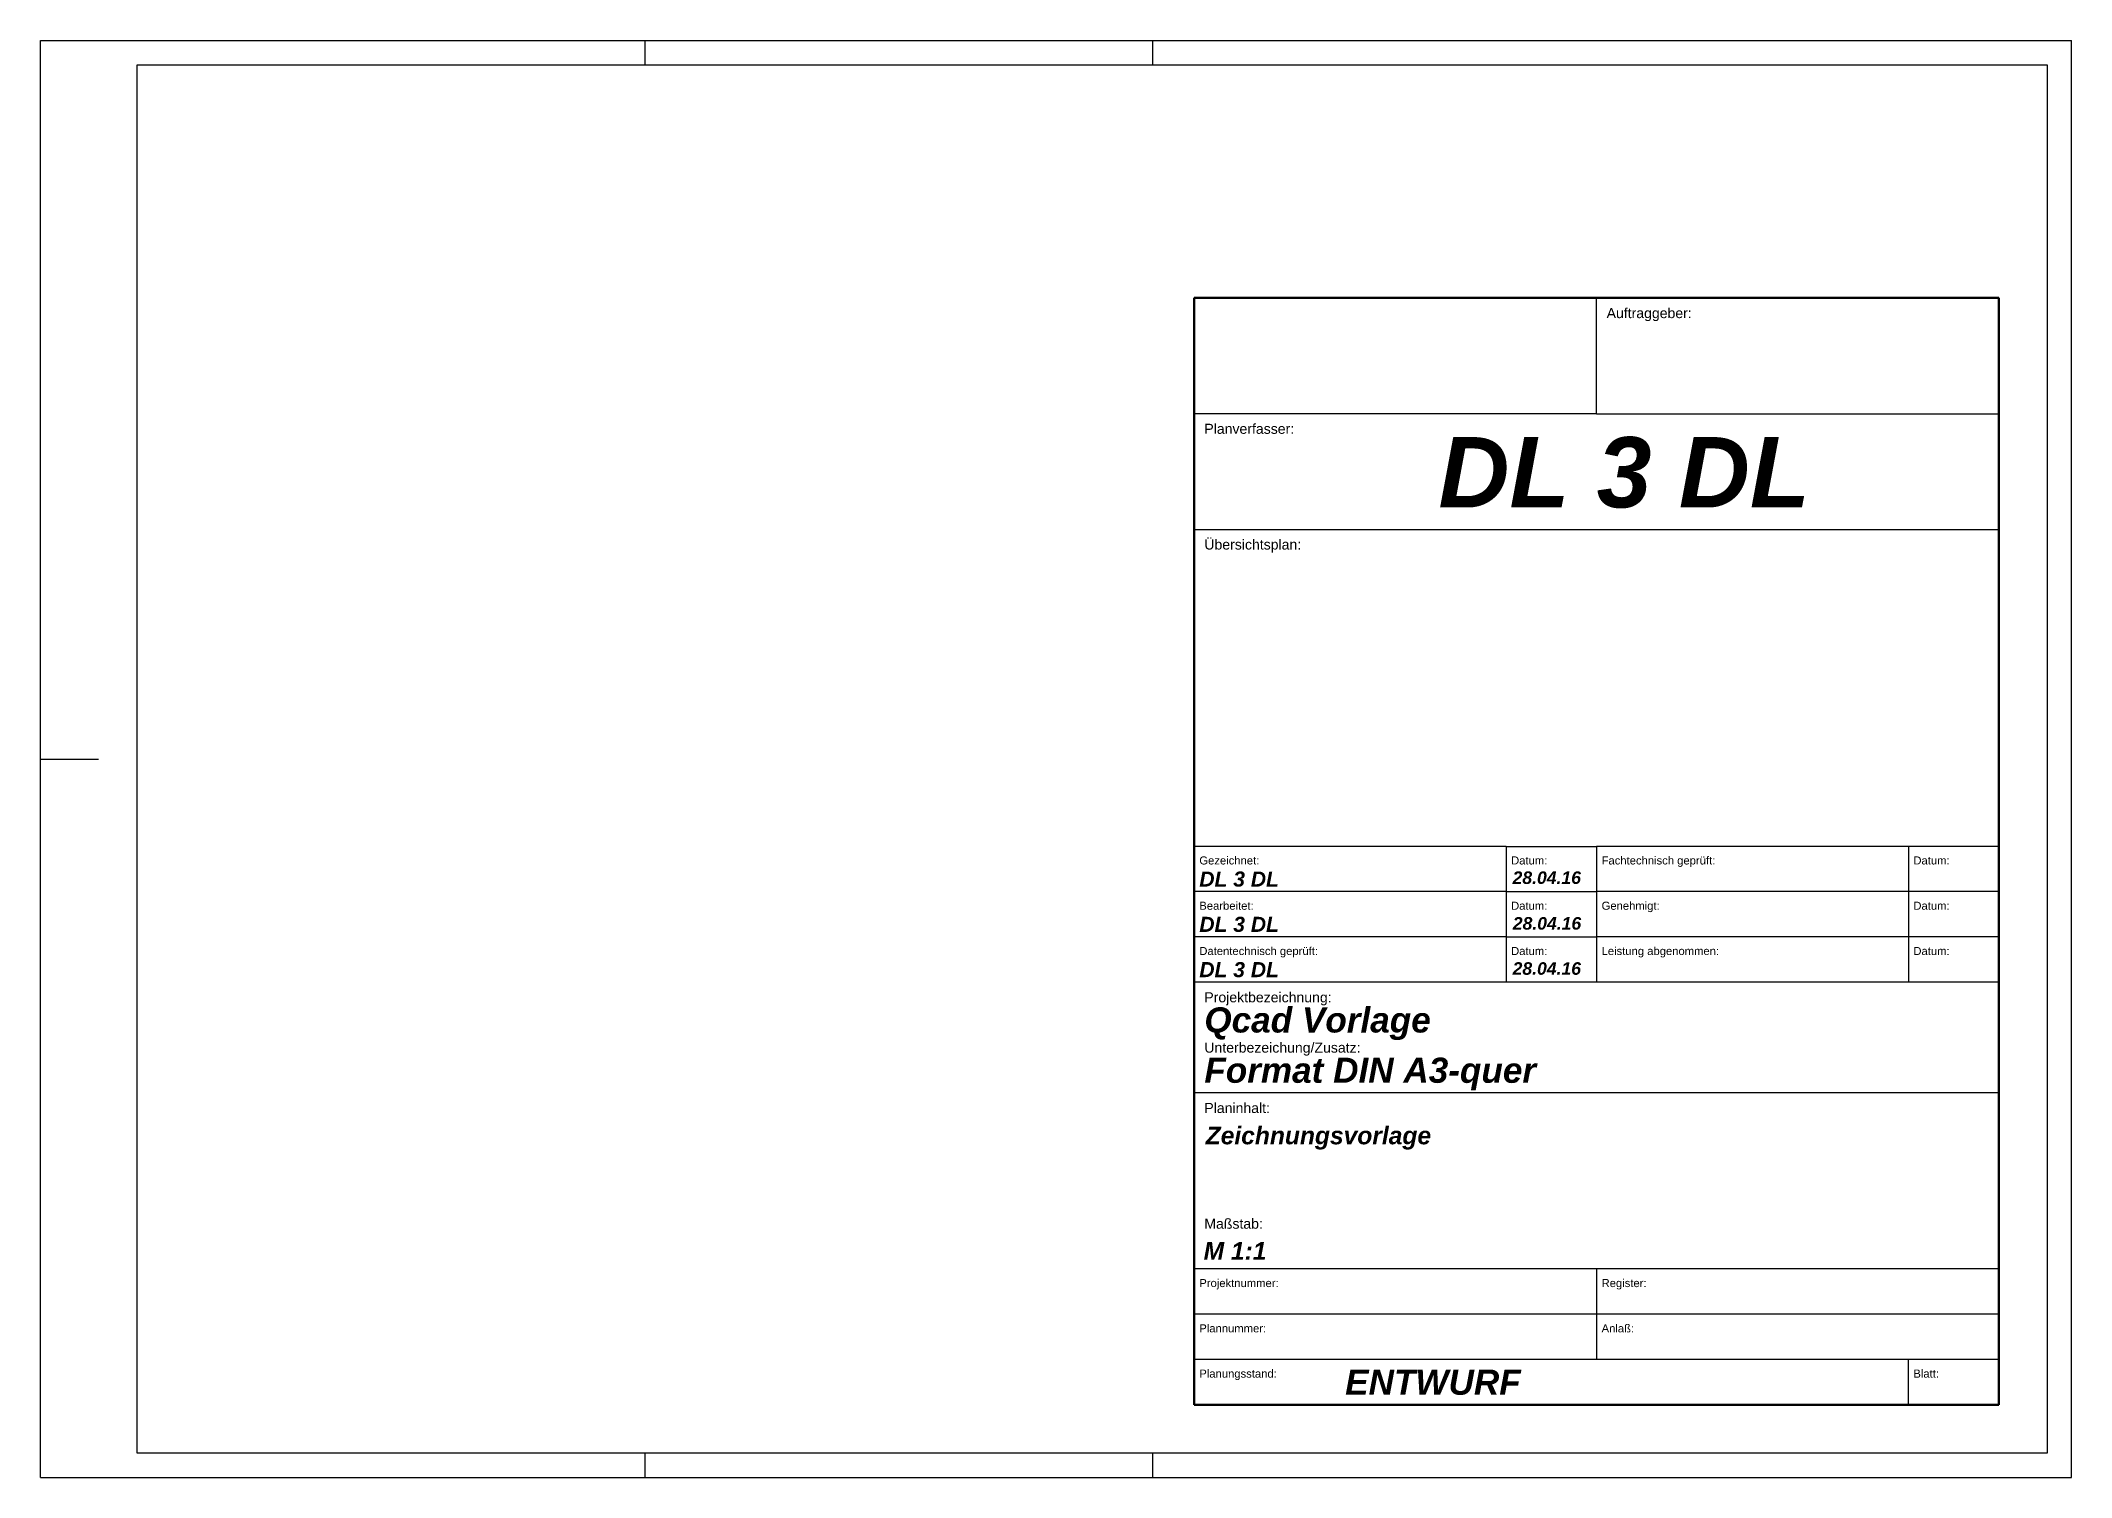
# Model space of a CAD drawing. Header units: millimetres. Extents: x 0 to 420, y 0 to 297.
import ezdxf

# ---------------------------------------------------------------- set-up
doc = ezdxf.new("R2010")
doc.units = ezdxf.units.MM
for name, color, linetype, true_color in [('Blattrahmen Din A3', 5, 'Continuous', 0x0000ff), ('Faltung Lochung', 3, 'Continuous', 0x00ff00), ('Plankopf ausgefüllt', 94, 'Continuous', 0x008000), ('Plankopf Rahmen', 1, 'Continuous', 0xff0000), ('Plankopf Text Vorgabe', 5, 'Continuous', 0x0000ff)]:
    doc.layers.add(name, color=color, linetype=linetype, true_color=true_color)
doc.layers.add('Plankopf Rahmen 0.5', color=1, linetype='Continuous', lineweight=50, true_color=0xff0000)
doc.styles.add('textstyle0', font='')
doc.styles.add('textstyle1', font='')
doc.styles.add('textstyle10', font='')
doc.styles.add('textstyle11', font='')
doc.styles.add('textstyle12', font='')
doc.styles.add('textstyle13', font='')
doc.styles.add('textstyle14', font='')
doc.styles.add('textstyle15', font='')
doc.styles.add('textstyle16', font='')
doc.styles.add('textstyle17', font='')
doc.styles.add('textstyle18', font='')
doc.styles.add('textstyle19', font='')
doc.styles.add('textstyle2', font='')
doc.styles.add('textstyle20', font='')
doc.styles.add('textstyle21', font='')
doc.styles.add('textstyle22', font='')
doc.styles.add('textstyle23', font='')
doc.styles.add('textstyle24', font='')
doc.styles.add('textstyle25', font='')
doc.styles.add('textstyle26', font='')
doc.styles.add('textstyle27', font='')
doc.styles.add('textstyle28', font='')
doc.styles.add('textstyle29', font='')
doc.styles.add('textstyle3', font='')
doc.styles.add('textstyle30', font='')
doc.styles.add('textstyle31', font='')
doc.styles.add('textstyle32', font='')
doc.styles.add('textstyle33', font='')
doc.styles.add('textstyle34', font='')
doc.styles.add('textstyle35', font='')
doc.styles.add('textstyle36', font='')
doc.styles.add('textstyle4', font='')
doc.styles.add('textstyle5', font='')
doc.styles.add('textstyle6', font='')
doc.styles.add('textstyle7', font='')
doc.styles.add('textstyle8', font='')
doc.styles.add('textstyle9', font='')
doc.styles.get('textstyle0').set_extended_font_data('Liberation Sans')
doc.styles.get('textstyle1').set_extended_font_data('Liberation Sans')
doc.styles.get('textstyle10').set_extended_font_data('Liberation Sans')
doc.styles.get('textstyle11').set_extended_font_data('Liberation Sans')
doc.styles.get('textstyle12').set_extended_font_data('Liberation Sans')
doc.styles.get('textstyle13').set_extended_font_data('Liberation Sans')
doc.styles.get('textstyle14').set_extended_font_data('Liberation Sans')
doc.styles.get('textstyle15').set_extended_font_data('Liberation Sans')
doc.styles.get('textstyle16').set_extended_font_data('Liberation Sans')
doc.styles.get('textstyle17').set_extended_font_data('Liberation Sans')
doc.styles.get('textstyle18').set_extended_font_data('Liberation Sans')
doc.styles.get('textstyle19').set_extended_font_data('Liberation Sans')
doc.styles.get('textstyle2').set_extended_font_data('Liberation Sans')
doc.styles.get('textstyle20').set_extended_font_data('Liberation Sans')
doc.styles.get('textstyle21').set_extended_font_data('Liberation Sans')
doc.styles.get('textstyle22').set_extended_font_data('Liberation Sans')
doc.styles.get('textstyle23').set_extended_font_data('Liberation Sans')
doc.styles.get('textstyle24').set_extended_font_data('Liberation Sans')
doc.styles.get('textstyle25').set_extended_font_data('Liberation Sans', bold=True)
doc.styles.get('textstyle26').set_extended_font_data('Liberation Sans', bold=True)
doc.styles.get('textstyle27').set_extended_font_data('Liberation Sans', bold=True)
doc.styles.get('textstyle28').set_extended_font_data('Liberation Sans', bold=True)
doc.styles.get('textstyle29').set_extended_font_data('Liberation Sans', bold=True)
doc.styles.get('textstyle3').set_extended_font_data('Liberation Sans')
doc.styles.get('textstyle30').set_extended_font_data('Liberation Sans', bold=True)
doc.styles.get('textstyle31').set_extended_font_data('Liberation Sans', bold=True)
doc.styles.get('textstyle32').set_extended_font_data('Liberation Sans', bold=True)
doc.styles.get('textstyle33').set_extended_font_data('Liberation Sans', bold=True)
doc.styles.get('textstyle34').set_extended_font_data('Liberation Sans', bold=True)
doc.styles.get('textstyle35').set_extended_font_data('Liberation Sans', bold=True)
doc.styles.get('textstyle36').set_extended_font_data('Liberation Sans', bold=True)
doc.styles.get('textstyle4').set_extended_font_data('Liberation Sans')
doc.styles.get('textstyle5').set_extended_font_data('Liberation Sans')
doc.styles.get('textstyle6').set_extended_font_data('Liberation Sans')
doc.styles.get('textstyle7').set_extended_font_data('Liberation Sans')
doc.styles.get('textstyle8').set_extended_font_data('Liberation Sans')
doc.styles.get('textstyle9').set_extended_font_data('Liberation Sans')

msp = doc.modelspace()

# ---------------------------------------------------------------- linework, layer by layer
at = {"layer": 'Blattrahmen Din A3'}
for p, q in [((0, 0), (0, 297)), ((0, 297), (420, 297)), ((420, 0), (420, 297)), ((20, 292), (415, 292)), ((20, 5), (20, 292)), ((415, 292), (415, 5)), ((415, 5), (20, 5)), ((0, 0), (420, 0))]:
    msp.add_line(p, q, dxfattribs=at)
at = {"layer": 'Faltung Lochung'}
for p, q in [((125, 292), (125, 297)), ((230, 292), (230, 297)), ((0, 148.5), (12, 148.5)), ((125, 0), (125, 5)), ((230, 0), (230, 5))]:
    msp.add_line(p, q, dxfattribs=at)
at = {"layer": 'Plankopf Rahmen'}
for p, q in [((238.6, 15), (238.6, 243.8)), ((238.6, 243.8), (405, 243.8)), ((321.8, 219.88), (321.8, 243.8)), ((405, 15), (405, 243.8)), ((321.8, 219.88), (238.6, 219.88)), ((321.8, 219.88), (405, 219.88)), ((238.6, 195.96), (405, 195.96)), ((303.08, 130.44), (238.6, 130.44)), ((303.08, 130.44), (303.08, 102.36)), ((303.08, 130.44), (321.8, 130.44)), ((386.28, 130.44), (321.8, 130.44)), ((321.8, 130.44), (321.8, 102.36)), ((405, 130.44), (386.28, 130.44)), ((386.28, 130.44), (386.28, 102.36)), ((303.08, 121.08), (238.6, 121.08)), ((303.08, 121.08), (321.8, 121.08)), ((386.28, 121.08), (321.8, 121.08)), ((405, 121.08), (386.28, 121.08)), ((303.08, 111.72), (238.6, 111.72)), ((303.08, 111.72), (321.8, 111.72)), ((386.28, 111.72), (321.8, 111.72)), ((405, 111.72), (386.28, 111.72)), ((405, 102.36), (238.6, 102.36)), ((405, 79.48), (238.6, 79.48)), ((321.8, 43.08), (238.6, 43.08)), ((405, 43.08), (321.8, 43.08)), ((321.8, 43.08), (321.8, 24.36)), ((321.8, 33.72), (238.6, 33.72)), ((405, 33.72), (321.8, 33.72)), ((405, 24.36), (238.6, 24.36)), ((386.28, 15), (386.28, 24.36)), ((405, 15), (238.6, 15))]:
    msp.add_line(p, q, dxfattribs=at)
at = {"layer": 'Plankopf Rahmen 0.5'}
for p, q in [((405, 243.8), (238.6, 243.8)), ((238.6, 243.8), (238.6, 15)), ((405, 15), (405, 243.8)), ((238.6, 15), (238.6, 15)), ((238.6, 15), (405, 15)), ((405, 15), (405, 15))]:
    msp.add_line(p, q, dxfattribs=at)

# ---------------------------------------------------------------- texts
at = {"layer": 'Plankopf ausgefüllt', "attachment_point": 1}
for s, insert, char_height, style in [('\\fLiberation Sans|b1|i1|c0|p0;DL 3 DL', (289.08, 215.05), 14.56, 'textstyle25'), ('\\fLiberation Sans|b1|i1|c0|p0;DL 3 DL', (239.64, 125.24), 3.12, 'textstyle26'), ('\\fLiberation Sans|b1|i1|c0|p0;28.04.16', (304.43, 125.27), 2.6, 'textstyle29'), ('\\fLiberation Sans|b1|i1|c0|p0;DL 3 DL', (239.64, 115.88), 3.12, 'textstyle27'), ('\\fLiberation Sans|b1|i1|c0|p0;28.04.16', (304.48, 115.82), 2.6, 'textstyle30'), ('\\fLiberation Sans|b1|i1|c0|p0;DL 3 DL', (239.64, 106.52), 3.12, 'textstyle28'), ('\\fLiberation Sans|b1|i1|c0|p0;28.04.16', (304.44, 106.49), 2.6, 'textstyle31'), ('\\fLiberation Sans|b1|i1|c0|p0;Qcad Vorlage', (240.68, 97.16), 5.2, 'textstyle32'), ('\\fLiberation Sans|b1|i1|c0|p0;Format DIN A3-quer', (240.68, 86.76), 5.2, 'textstyle33'), ('\\fLiberation Sans|b1|i1|c0|p0;Zeichnungsvorlage', (240.96, 72.49), 3.64, 'textstyle35'), ('\\fLiberation Sans|b1|i1|c0|p0;M 1:1', (240.53, 48.63), 3.64, 'textstyle34'), ('\\fLiberation Sans|b1|i1|c0|p0;ENTWURF', (269.8, 22.28), 5.2, 'textstyle36')]:
    msp.add_mtext(s, dxfattribs=dict(at, insert=insert, char_height=char_height, style=style))
at = {"layer": 'Plankopf Text Vorgabe', "attachment_point": 1}
for s, insert, char_height, style in [('Auftraggeber:', (323.88, 241.72), 2.08, 'textstyle2'), ('Planverfasser:', (240.68, 217.8), 2.08, 'textstyle0'), ('Übersichtsplan:', (240.68, 193.88), 2.08, 'textstyle1'), ('Gezeichnet:', (239.64, 128.36), 1.664, 'textstyle3'), ('Datum:', (304.12, 128.36), 1.664, 'textstyle6'), ('Fachtechnisch geprüft:', (322.84, 128.36), 1.664, 'textstyle9'), ('Datum:', (387.32, 128.36), 1.664, 'textstyle12'), ('Bearbeitet:', (239.64, 119), 1.664, 'textstyle4'), ('Datum:', (304.12, 119), 1.664, 'textstyle7'), ('Genehmigt:', (322.84, 119), 1.664, 'textstyle10'), ('Datum:', (387.32, 119), 1.664, 'textstyle13'), ('Datentechnisch geprüft:', (239.64, 109.64), 1.664, 'textstyle5'), ('Datum:', (304.12, 109.64), 1.664, 'textstyle8'), ('Leistung abgenommen:', (322.84, 109.64), 1.664, 'textstyle11'), ('Datum:', (387.32, 109.64), 1.664, 'textstyle14'), ('Projektbezeichnung:', (240.68, 100.28), 2.08, 'textstyle15'), ('Unterbezeichung/Zusatz:', (240.68, 89.88), 2.08, 'textstyle16'), ('Planinhalt:', (240.68, 77.4), 2.08, 'textstyle17'), ('Maßstab:', (240.68, 53.48), 2.08, 'textstyle18'), ('Projektnummer:', (239.64, 41), 1.664, 'textstyle19'), ('Register:', (322.84, 41), 1.664, 'textstyle22'), ('Plannummer:', (239.64, 31.64), 1.664, 'textstyle20'), ('Anlaß:', (322.84, 31.64), 1.664, 'textstyle23'), ('Planungsstand:', (239.64, 22.28), 1.664, 'textstyle21'), ('Blatt:', (387.32, 22.28), 1.664, 'textstyle24')]:
    msp.add_mtext(s, dxfattribs=dict(at, insert=insert, char_height=char_height, style=style))

doc.saveas('drawing.dxf')
